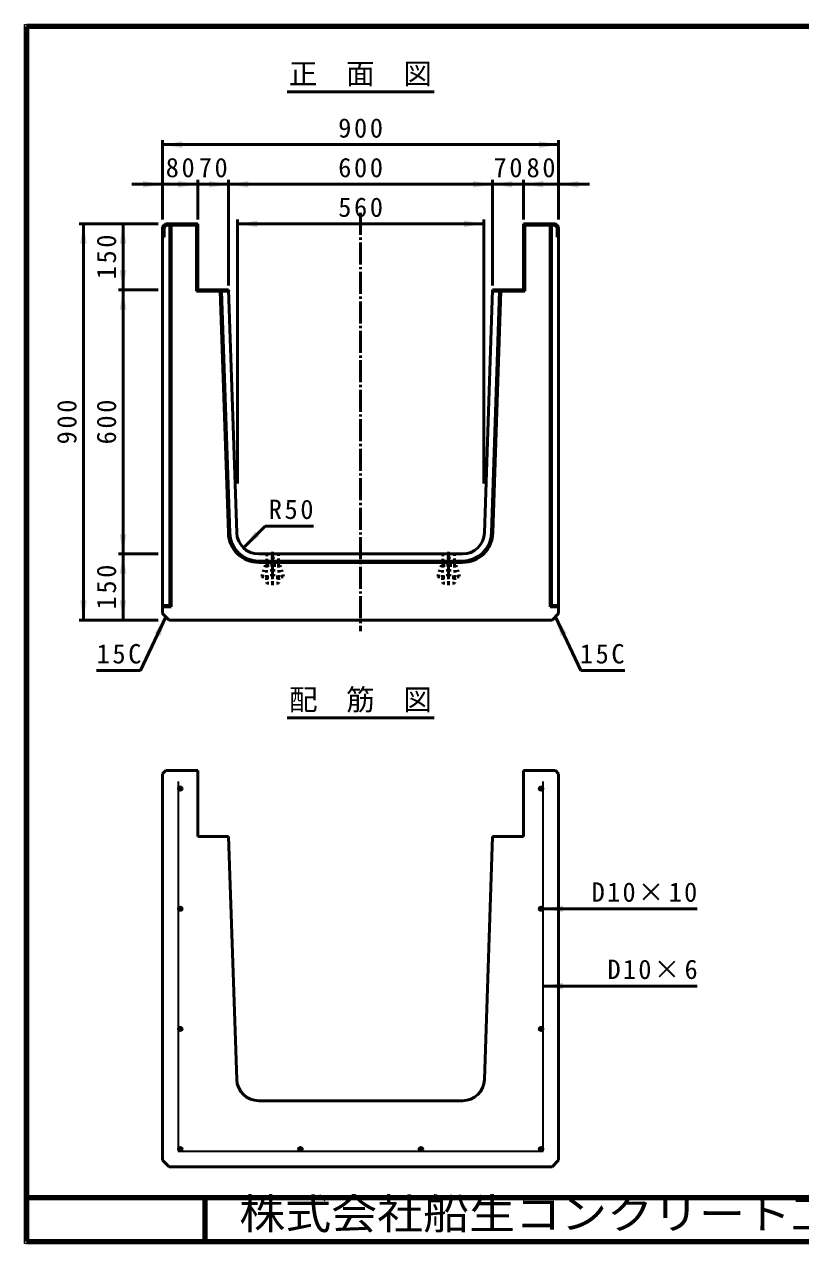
# Model space of a CAD drawing. Units: millimetres, scale not verified. Extents: x 100 to 4105, y 100 to 2870.
# Drawn here: x 100 to 1864, y 100 to 2870 of the extents above; entities that cross this region are included whole.
import ezdxf
from ezdxf.enums import TextEntityAlignment as Align

# ---------------------------------------------------------------- set-up
doc = ezdxf.new("R2010")
doc.units = ezdxf.units.MM
doc.header["$LTSCALE"] = 5
doc.linetypes.add('USER1', pattern=[2.2, 1, -1.2])
doc.linetypes.add('USER2', pattern=[13.4, 10, -1.2, 1, -1.2])
doc.layers.add('V-nasSTD', color=7, linetype='Continuous', lineweight=50)
doc.styles.add('ＭＳ ゴシック', font='')
doc.styles.get('ＭＳ ゴシック').set_extended_font_data('MS Gothic')

msp = doc.modelspace()

# ---------------------------------------------------------------- hatches: boundary and pattern name
at = {"layer": 'V-nasSTD'}
for points in [[(459.263, 2604.277), (414.263, 2596.777), (459.263, 2589.277)], [(1269.263, 2589.277), (1314.263, 2596.777), (1269.263, 2604.277)], [(369.263, 2499.277), (414.263, 2506.777), (369.263, 2514.277)], [(449.263, 2499.277), (494.263, 2506.777), (449.263, 2514.277)], [(519.263, 2499.277), (564.263, 2506.777), (519.263, 2514.277)], [(609.263, 2514.277), (564.263, 2506.777), (609.263, 2499.277)], [(1119.263, 2499.277), (1164.263, 2506.777), (1119.263, 2514.277)], [(1209.263, 2514.277), (1164.263, 2506.777), (1209.263, 2499.277)], [(1279.263, 2514.277), (1234.263, 2506.777), (1279.263, 2499.277)], [(1359.263, 2514.277), (1314.263, 2506.777), (1359.263, 2499.277)], [(226.762, 2371.777), (234.262, 2416.777), (241.762, 2371.777)], [(316.762, 2371.777), (324.262, 2416.777), (331.762, 2371.777)], [(417.462, 2386.777), (414.262, 2386.777), (414.262, 2409.777), (421.262, 2416.777), (494.262, 2416.777), (494.262, 2266.777), (564.262, 2266.777), (564.369, 2263.577), (491.062, 2263.577), (491.062, 2413.577), (422.588, 2413.577), (417.462, 2408.451)], [(629.262, 2424.277), (584.262, 2416.777), (629.262, 2409.277)], [(1099.262, 2409.277), (1144.262, 2416.777), (1099.262, 2424.277)], [(1311.062, 2386.777), (1314.262, 2386.777), (1314.262, 2409.777), (1307.262, 2416.777), (1234.262, 2416.777), (1234.262, 2266.777), (1164.262, 2266.777), (1164.156, 2263.577), (1237.462, 2263.577), (1237.462, 2413.577), (1305.937, 2413.577), (1311.062, 2408.451)], [(331.762, 2311.777), (324.262, 2266.777), (316.762, 2311.777)], [(316.762, 2221.777), (324.262, 2266.777), (331.762, 2221.777)], [(624.378, 1717.96), (597.862, 1680.837), (634.985, 1707.354)], [(331.762, 1711.777), (324.262, 1666.777), (316.762, 1711.777)], [(316.762, 1621.777), (324.262, 1666.777), (331.762, 1621.777)], [(241.762, 1561.777), (234.262, 1516.777), (226.762, 1561.777)], [(331.762, 1561.777), (324.262, 1516.777), (316.762, 1561.777)], [(421.762, 1524.277), (395.8, 1486.764), (409.37, 1480.371)], [(1306.762, 1524.277), (1332.724, 1486.764), (1319.154, 1480.371)], [(449.262, 1133.683, 1), (459.262, 1133.683, 1)], [(1279.262, 1133.683, 1), (1269.262, 1133.683, 1)], [(449.262, 860.683, 1), (459.262, 860.683, 1)], [(1279.262, 860.683, 1), (1269.262, 860.683, 1)], [(1324.262, 868.183), (1279.262, 860.683), (1324.262, 853.183)], [(1324.262, 692.722), (1279.262, 685.222), (1324.262, 677.722)], [(449.262, 587.683, 1), (459.262, 587.683, 1)], [(1279.262, 587.683, 1), (1269.262, 587.683, 1)], [(449.262, 314.683, 0.41421), (454.262, 309.683, 0.66818), (457.798, 318.218, 0.66818)], [(727.262, 309.683, 1), (727.262, 319.683, 1)], [(1001.262, 309.683, 1), (1001.262, 319.683, 1)], [(1279.262, 314.683, 0.66818), (1270.727, 318.218, 0.66818), (1274.262, 309.683, 0.41421)]]:
    msp.add_hatch(color=256, dxfattribs=at).paths.add_polyline_path(points)

# ---------------------------------------------------------------- linework, layer by layer
at = {"layer": 'V-nasSTD', "lineweight": 100}
for p, q in [((105, 2865), (105, 105)), ((4100, 2865), (105, 2865)), ((105, 205), (4100, 205)), ((510, 205), (510, 105)), ((105, 105), (4100, 105))]:
    msp.add_line(p, q, dxfattribs=at)
at = {"layer": 'V-nasSTD'}
for p, q in [((697.263, 2716.777), (1031.263, 2716.777)), ((414.263, 2606.777), (414.263, 2426.777)), ((1314.263, 2606.777), (1314.263, 2426.777)), ((1314.263, 2596.777), (414.263, 2596.777)), ((414.263, 2506.777), (344.263, 2506.777)), ((494.263, 2506.777), (414.263, 2506.777)), ((494.263, 2516.777), (494.263, 2426.777)), ((564.263, 2506.777), (494.263, 2506.777)), ((564.263, 2516.777), (564.263, 2276.777)), ((1164.263, 2506.777), (564.263, 2506.777)), ((1164.263, 2516.777), (1164.263, 2276.777)), ((1234.263, 2506.777), (1164.263, 2506.777)), ((1234.263, 2516.777), (1234.263, 2426.777)), ((1314.263, 2506.777), (1234.263, 2506.777)), ((1384.263, 2506.777), (1314.263, 2506.777)), ((404.262, 2416.777), (224.262, 2416.777)), ((234.262, 2416.777), (234.262, 1516.777)), ((324.262, 2416.777), (324.262, 2266.777)), ((414.262, 2409.777), (421.262, 2416.777)), ((414.262, 2409.777), (421.262, 2416.777)), ((422.588, 2413.577), (417.462, 2408.451)), ((422.588, 2413.577), (417.462, 2408.451)), ((421.262, 2416.777), (494.262, 2416.777)), ((421.262, 2416.777), (494.262, 2416.777)), ((491.062, 2413.577), (422.588, 2413.577)), ((491.062, 2413.577), (422.588, 2413.577)), ((430.262, 2413.577), (430.262, 1549.777)), ((433.262, 2413.577), (433.262, 1546.777)), ((491.062, 2263.577), (491.062, 2413.577)), ((491.062, 2263.577), (491.062, 2413.577)), ((494.262, 2416.777), (494.262, 2266.777)), ((494.262, 2416.777), (494.262, 2266.777)), ((584.262, 2426.777), (584.262, 1826.777)), ((584.262, 2416.777), (1144.262, 2416.777)), ((1144.262, 2426.777), (1144.262, 1826.777)), ((1307.262, 2416.777), (1234.262, 2416.777)), ((1234.262, 2416.777), (1234.262, 2266.777)), ((1307.262, 2416.777), (1234.262, 2416.777)), ((1234.262, 2416.777), (1234.262, 2266.777)), ((1237.462, 2263.577), (1237.462, 2413.577)), ((1237.462, 2413.577), (1305.937, 2413.577)), ((1237.462, 2263.577), (1237.462, 2413.577)), ((1237.462, 2413.577), (1305.937, 2413.577)), ((1295.262, 1546.777), (1295.262, 2413.577)), ((1298.262, 1549.777), (1298.262, 2413.577)), ((1305.937, 2413.577), (1311.062, 2408.451)), ((1305.937, 2413.577), (1311.062, 2408.451)), ((1307.262, 2416.777), (1314.262, 2409.777)), ((1314.262, 2409.777), (1307.262, 2416.777)), ((414.262, 2409.777), (414.262, 1531.777)), ((414.262, 2386.777), (414.262, 2409.777)), ((417.462, 2386.777), (414.262, 2386.777)), ((417.462, 2386.777), (414.262, 2386.777)), ((417.462, 2408.451), (417.462, 2386.777)), ((417.462, 2408.451), (417.462, 2386.777)), ((1311.062, 2408.451), (1311.062, 2386.777)), ((1311.062, 2408.451), (1311.062, 2386.777)), ((1311.062, 2386.777), (1314.262, 2386.777)), ((1311.062, 2386.777), (1314.262, 2386.777)), ((1314.262, 1531.777), (1314.262, 2409.777)), ((1314.262, 2386.777), (1314.262, 2409.777)), ((404.262, 2266.777), (314.262, 2266.777)), ((324.262, 2266.777), (324.262, 1666.777)), ((564.369, 2263.577), (491.062, 2263.577)), ((564.369, 2263.577), (491.062, 2263.577)), ((564.262, 2266.777), (494.262, 2266.777)), ((494.262, 2266.777), (564.262, 2266.777)), ((545.358, 2263.577), (563.662, 1714.478)), ((548.36, 2263.577), (566.66, 1714.578)), ((564.262, 2266.777), (582.651, 1715.111)), ((564.262, 2266.777), (564.369, 2263.577)), ((1164.262, 2266.777), (1145.873, 1715.111)), ((1180.164, 2263.577), (1161.864, 1714.578)), ((1164.262, 2266.777), (1164.156, 2263.577)), ((1164.156, 2263.577), (1237.462, 2263.577)), ((1164.156, 2263.577), (1237.462, 2263.577)), ((1234.262, 2266.777), (1164.262, 2266.777)), ((1234.262, 2266.777), (1164.262, 2266.777)), ((1183.166, 2263.577), (1164.863, 1714.478)), ((597.862, 1680.837), (647.359, 1730.335)), ((647.359, 1730.335), (757.359, 1730.335)), ((404.262, 1666.777), (314.262, 1666.777)), ((324.262, 1666.777), (324.262, 1516.777)), ((632.623, 1666.777), (1095.901, 1666.777)), ((632.623, 1650.777), (1095.901, 1650.777)), ((632.623, 1647.777), (1095.901, 1647.777)), ((364.194, 1402.069), (421.762, 1524.277)), ((414.262, 1549.777), (430.262, 1549.777)), ((414.262, 1546.777), (433.262, 1546.777)), ((414.262, 1531.777), (429.262, 1516.777)), ((430.262, 1549.777), (433.262, 1546.777)), ((1298.262, 1549.777), (1295.262, 1546.777)), ((1295.262, 1546.777), (1314.262, 1546.777)), ((1298.262, 1549.777), (1314.262, 1549.777)), ((1299.262, 1516.777), (1314.262, 1531.777)), ((1364.331, 1402.069), (1306.762, 1524.277)), ((404.262, 1516.777), (224.262, 1516.777)), ((429.262, 1516.777), (1299.262, 1516.777)), ((264.194, 1402.069), (364.194, 1402.069)), ((1364.331, 1402.069), (1464.331, 1402.069)), ((697.262, 1294.683), (1031.262, 1294.683)), ((414.262, 1167.683), (421.262, 1174.683)), ((414.262, 1167.683), (414.262, 289.683)), ((421.262, 1174.683), (494.262, 1174.683)), ((494.262, 1174.683), (494.262, 1024.683)), ((1307.262, 1174.683), (1234.262, 1174.683)), ((1234.262, 1174.683), (1234.262, 1024.683)), ((1307.262, 1174.683), (1314.262, 1167.683)), ((1314.262, 289.683), (1314.262, 1167.683)), ((564.262, 1024.683), (494.262, 1024.683)), ((564.262, 1024.683), (582.651, 473.017)), ((1164.262, 1024.683), (1145.873, 473.017)), ((1234.262, 1024.683), (1164.262, 1024.683)), ((1279.262, 860.683), (1629.262, 860.683)), ((1279.262, 685.222), (1629.262, 685.222)), ((632.623, 424.683), (1095.901, 424.683)), ((414.262, 289.683), (429.262, 274.683)), ((1299.262, 274.683), (1314.262, 289.683)), ((429.262, 274.683), (1299.262, 274.683))]:
    msp.add_line(p, q, dxfattribs=at)
at = {"layer": 'V-nasSTD', "linetype": 'USER2'}
for p, q in [((864.262, 2441.777), (864.262, 1491.777)), ((664.262, 1671.777), (664.262, 1595.777)), ((1064.262, 1671.777), (1064.262, 1595.777))]:
    msp.add_line(p, q, dxfattribs=at)
at = {"layer": 'V-nasSTD', "linetype": 'USER1'}
for p, q in [((651.262, 1666.777), (651.262, 1640.777)), ((677.262, 1666.777), (651.262, 1666.777)), ((663.262, 1645.11), (663.262, 1666.777)), ((665.262, 1645.134), (665.262, 1666.777)), ((677.262, 1640.777), (677.262, 1666.777)), ((1051.262, 1666.777), (1051.262, 1640.777)), ((1077.262, 1666.777), (1051.262, 1666.777)), ((1063.262, 1645.11), (1063.262, 1666.777)), ((1065.262, 1645.134), (1065.262, 1666.777)), ((1077.262, 1640.777), (1077.262, 1666.777)), ((651.262, 1651.777), (639.262, 1614.777)), ((651.262, 1640.777), (649.262, 1614.777)), ((651.262, 1640.777), (662.164, 1640.777)), ((662.242, 1643.147), (661.262, 1613.277)), ((662.64, 1644.281), (663.262, 1645.11)), ((663.462, 1644.51), (663.862, 1643.977)), ((664.257, 1643.777), (664.262, 1643.777)), ((664.662, 1643.983), (665.071, 1644.546)), ((665.262, 1645.134), (665.894, 1644.277)), ((666.283, 1643.156), (667.262, 1613.277)), ((666.361, 1640.777), (677.262, 1640.777)), ((677.262, 1651.777), (689.262, 1614.777)), ((677.262, 1640.777), (679.262, 1614.777)), ((1051.262, 1651.777), (1039.262, 1614.777)), ((1051.262, 1640.777), (1049.262, 1614.777)), ((1051.262, 1640.777), (1062.164, 1640.777)), ((1062.242, 1643.147), (1061.262, 1613.277)), ((1062.64, 1644.281), (1063.262, 1645.11)), ((1063.462, 1644.51), (1063.862, 1643.977)), ((1064.257, 1643.777), (1064.262, 1643.777)), ((1064.662, 1643.983), (1065.071, 1644.546)), ((1065.262, 1645.134), (1065.894, 1644.277)), ((1066.283, 1643.156), (1067.262, 1613.277)), ((1066.361, 1640.777), (1077.262, 1640.777)), ((1077.262, 1651.777), (1089.262, 1614.777)), ((1077.262, 1640.777), (1079.262, 1614.777)), ((639.262, 1614.777), (689.262, 1614.777)), ((650.262, 1612.777), (678.262, 1612.777)), ((650.262, 1612.777), (650.262, 1601.277)), ((651.262, 1614.777), (651.262, 1612.777)), ((667.262, 1613.277), (661.262, 1613.277)), ((664.262, 1614.777), (664.262, 1613.277)), ((677.262, 1614.777), (677.262, 1612.777)), ((677.262, 1612.777), (677.262, 1614.777)), ((678.262, 1612.777), (678.262, 1601.277)), ((1039.262, 1614.777), (1089.262, 1614.777)), ((1050.262, 1612.777), (1078.262, 1612.777)), ((1050.262, 1612.777), (1050.262, 1601.277)), ((1051.262, 1614.777), (1051.262, 1612.777)), ((1067.262, 1613.277), (1061.262, 1613.277)), ((1064.262, 1614.777), (1064.262, 1613.277)), ((1077.262, 1614.777), (1077.262, 1612.777)), ((1077.262, 1612.777), (1077.262, 1614.777)), ((1078.262, 1612.777), (1078.262, 1601.277)), ((650.762, 1600.777), (650.262, 1601.277)), ((650.762, 1600.777), (677.762, 1600.777)), ((677.762, 1600.777), (678.262, 1601.277)), ((1050.762, 1600.777), (1050.262, 1601.277)), ((1050.762, 1600.777), (1077.762, 1600.777)), ((1077.762, 1600.777), (1078.262, 1601.277))]:
    msp.add_line(p, q, dxfattribs=at)
at = {"layer": 'V-nasSTD', "lineweight": 35}
for p, q in [((449.262, 1149.683), (449.262, 309.683)), ((1279.262, 309.683), (1279.262, 1149.683)), ((449.262, 309.683), (1279.262, 309.683))]:
    msp.add_line(p, q, dxfattribs=at)
at = {"layer": 'V-nasSTD', "lineweight": 13}
msp.add_lwpolyline([(100, 100), (100, 2870), (4105, 2870), (4105, 100)], close=True, dxfattribs=at)
at = {"layer": 'V-nasSTD', "lineweight": 35}
for centre in [(454.262, 1133.683), (1274.262, 1133.683), (454.262, 860.683), (1274.262, 860.683), (454.262, 587.683), (1274.262, 587.683), (454.262, 314.683), (727.262, 314.683), (1001.262, 314.683), (1274.262, 314.683)]:
    msp.add_circle(centre, 5, dxfattribs=at)
at = {"layer": 'V-nasSTD'}
for centre, radius, start, end in [((632.623, 1716.777), 69, 181.90915, 270), ((632.623, 1716.777), 66, 181.90915, 270), ((632.623, 1716.777), 50, 181.90915, 270), ((1095.901, 1716.777), 50, 270, 358.09085), ((1095.901, 1716.777), 66, 270, 358.09085), ((1095.901, 1716.777), 69, 270, 358.09085), ((632.623, 474.683), 50, 181.90915, 270), ((1095.901, 474.683), 50, 270, 358.09085)]:
    msp.add_arc(centre, radius, start, end, dxfattribs=at)
at = {"layer": 'V-nasSTD', "linetype": 'USER1'}
for centre, radius, start, end in [((664.24, 1643.081), 2, 143.1301, 178.12212), ((664.262, 1645.11), 1, 180, 216.8699), ((664.262, 1644.277), 0.5, 216.8699, 270), ((664.257, 1644.277), 0.5, 270, 323.99912), ((664.262, 1645.134), 1, 323.99912, 0), ((664.284, 1643.09), 2, 1.87788, 36.38357), ((1064.24, 1643.081), 2, 143.1301, 178.12212), ((1064.262, 1645.11), 1, 180, 216.8699), ((1064.262, 1644.277), 0.5, 216.8699, 270), ((1064.257, 1644.277), 0.5, 270, 323.99912), ((1064.262, 1645.134), 1, 323.99912, 0), ((1064.284, 1643.09), 2, 1.87788, 36.38357)]:
    msp.add_arc(centre, radius, start, end, dxfattribs=at)

# ---------------------------------------------------------------- texts
at = {"layer": 'V-nasSTD', "style": 'ＭＳ ゴシック'}
for s, p in [('正\u3000面\u3000図', (701.259, 2781.777)), ('配\u3000筋\u3000図', (701.258, 1359.683))]:
    msp.add_text(s, height=47.65, dxfattribs=at).set_placement(p, align=Align.TOP_LEFT)
at = {"layer": 'V-nasSTD', "style": 'ＭＳ ゴシック', "width": 1.1}
msp.add_text('株式会社船生コンクリート工業', height=69.65, dxfattribs=at).set_placement((588.279, 202.55), align=Align.TOP_LEFT)
at = {"layer": 'V-nasSTD', "char_height": 43.99, "attachment_point": 1, "style": 'ＭＳ ゴシック'}
for s, insert in [('\\T1.2;900', (813.275, 2656.777)), ('\\T1.2;80', (421.263, 2566.777)), ('\\T1.2;70', (496.263, 2566.777)), ('\\T1.2;600', (813.275, 2566.777)), ('\\T1.2;70', (1166.263, 2566.777)), ('\\T1.2;80', (1241.263, 2566.777)), ('\\T1.2;560', (813.275, 2476.777)), ('\\T1.2;R50', (655.359, 1790.335)), ('\\T1.2;15C', (264.194, 1462.069)), ('\\T1.2;15C', (1362.331, 1462.069)), ('\\T1.17;D10×10', (1389.262, 920.683)), ('\\T1.17;D10×6', (1425.262, 745.222))]:
    msp.add_mtext(s, dxfattribs=dict(at, insert=insert))
at = {"layer": 'V-nasSTD', "char_height": 43.99, "attachment_point": 1, "rotation": 90, "style": 'ＭＳ ゴシック'}
for s, insert in [('\\T1.2;150', (264.262, 2290.79)), ('\\T1.2;900', (174.262, 1915.79)), ('\\T1.2;600', (264.262, 1915.79)), ('\\T1.2;150', (264.262, 1540.79))]:
    msp.add_mtext(s, dxfattribs=dict(at, insert=insert))

doc.saveas('drawing.dxf')
